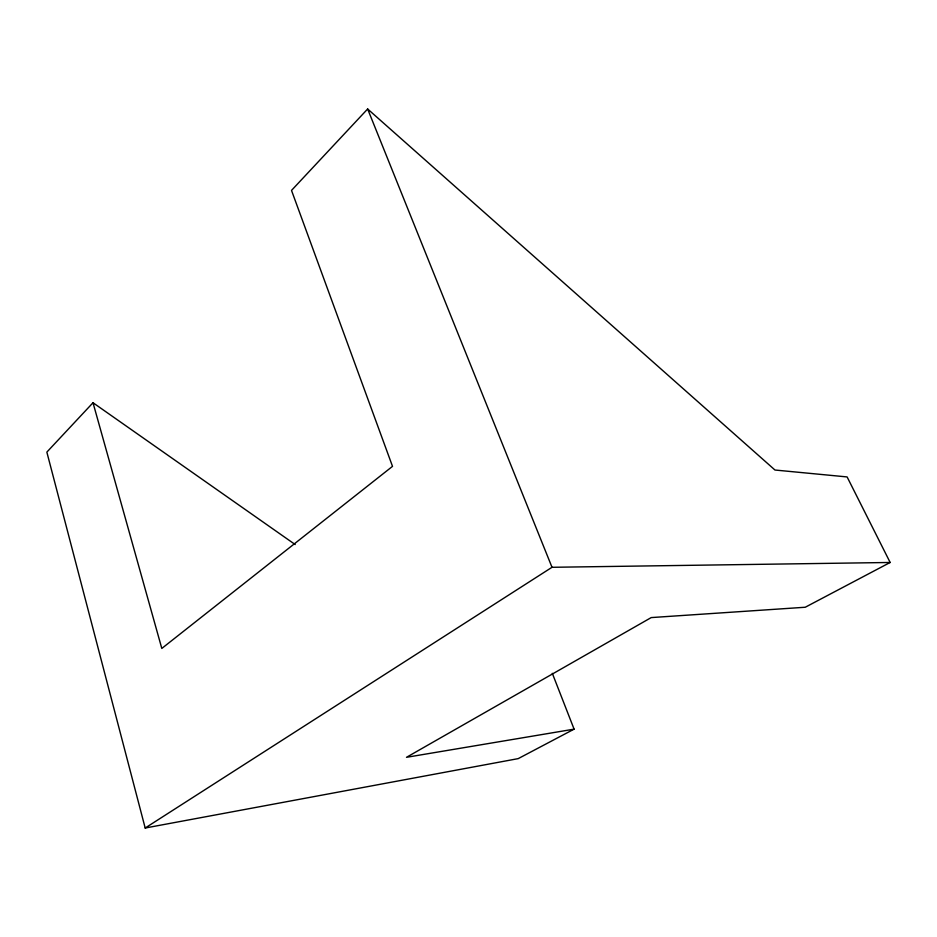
<?xml version="1.0" encoding="UTF-8"?>
<svg xmlns="http://www.w3.org/2000/svg" width="937" height="937" viewBox="0 0 937 937"><rect width="100%" height="100%" fill="white"/><g stroke="black" fill="none" stroke-linecap="round" stroke-linejoin="round"><path stroke-width="1.41" d="M295.19 544.549L93.009 402.734L46.85 452.114L145.188 828.015L518.22 758.619L574.088 729.15L552.315 673.328M574.088 729.15L406.494 757.307L651.203 617.588L805.246 607.246L890.15 562.469L847.118 476.933L774.969 470.023L367.644 108.985L291.512 190.41L392.509 466.357L161.808 648.439L93.009 402.734M145.188 828.015L552.01 567.295L890.15 562.469M367.644 108.985L552.01 567.295"/></g></svg>
